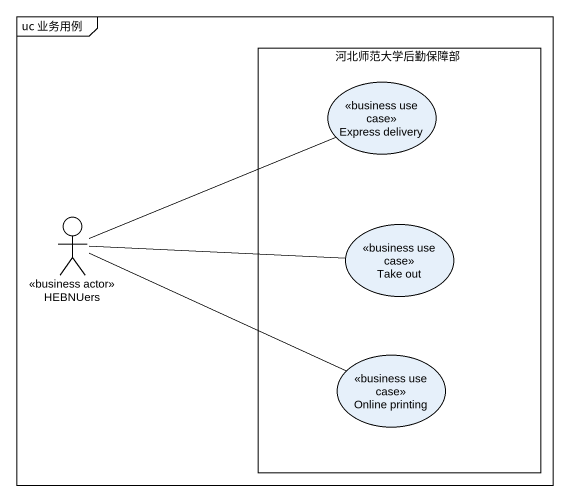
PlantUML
@startuml
mainframe uc 业务用例
rectangle 河北师范大学后勤保障部 {
  usecase "Express delivery" as Express_delivery <<business use case>>
  usecase "Take out" as Take_out <<business use case>>
  usecase "Online printing" as Online_printing <<business use case>>
}
actor HEBNUers <<business actor>>
HEBNUers -right- Express_delivery
HEBNUers -right- Take_out
HEBNUers -right- Online_printing
@enduml
